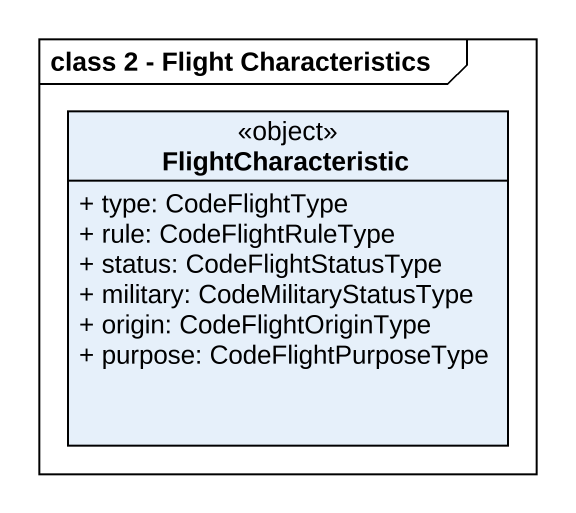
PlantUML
@startuml
mainframe class 2 - Flight Characteristics
hide circle
hide empty members
skinparam classAttributeIconSize 0
class FlightCharacteristic <<object>> {
  + type: CodeFlightType
  + rule: CodeFlightRuleType
  + status: CodeFlightStatusType
  + military: CodeMilitaryStatusType
  + origin: CodeFlightOriginType
  + purpose: CodeFlightPurposeType
}
@enduml
